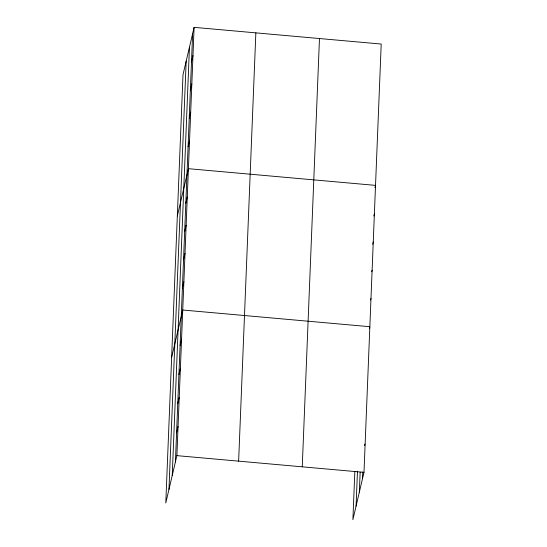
<?xml version="1.0" encoding="UTF-8"?>
<svg xmlns="http://www.w3.org/2000/svg" width="547" height="547" viewBox="0 0 547 547"><rect width="100%" height="100%" fill="white"/><g stroke="black" fill="none" stroke-linecap="round" stroke-linejoin="round"><path stroke-width="0.82" d="M168.961 489.421L186.178 61.134M172.237 475.48L189.453 47.192M175.409 461.948L192.626 33.654M194.103 27.35L183.006 74.665L165.789 502.953L176.886 455.637L194.103 27.35L381.211 44.047L363.994 472.334L352.897 519.65L354.839 471.391M238.636 461.148L255.852 32.861M302.252 466.823L319.469 38.536M356.07 506.119L357.471 471.165M359.338 492.17L360.145 472.205M362.517 478.639L362.784 471.986M191.491 61.927L192.968 55.616M190.356 90.193L191.833 83.882M189.214 118.46L190.698 112.149M188.079 146.726L189.556 140.415M177.324 216.003L188.421 168.688L375.529 185.378L374.975 187.744M185.809 203.258L187.286 196.954M184.674 231.525L186.151 225.22M183.532 259.791L185.016 253.487M182.397 288.064L183.874 281.753M171.642 357.335L182.739 310.019L369.847 326.716L369.478 328.289M180.093 345.451L181.57 339.147M178.917 374.572L180.401 368.268M177.748 403.7L179.231 397.389M176.578 432.821L178.055 426.516M373.84 216.01L374.394 213.645M372.698 244.277L373.259 241.911M371.748 271.756L372.117 270.184M370.613 300.023L370.982 298.45M364.61 445.573L364.979 444M176.886 455.637L363.994 472.334"/></g></svg>
